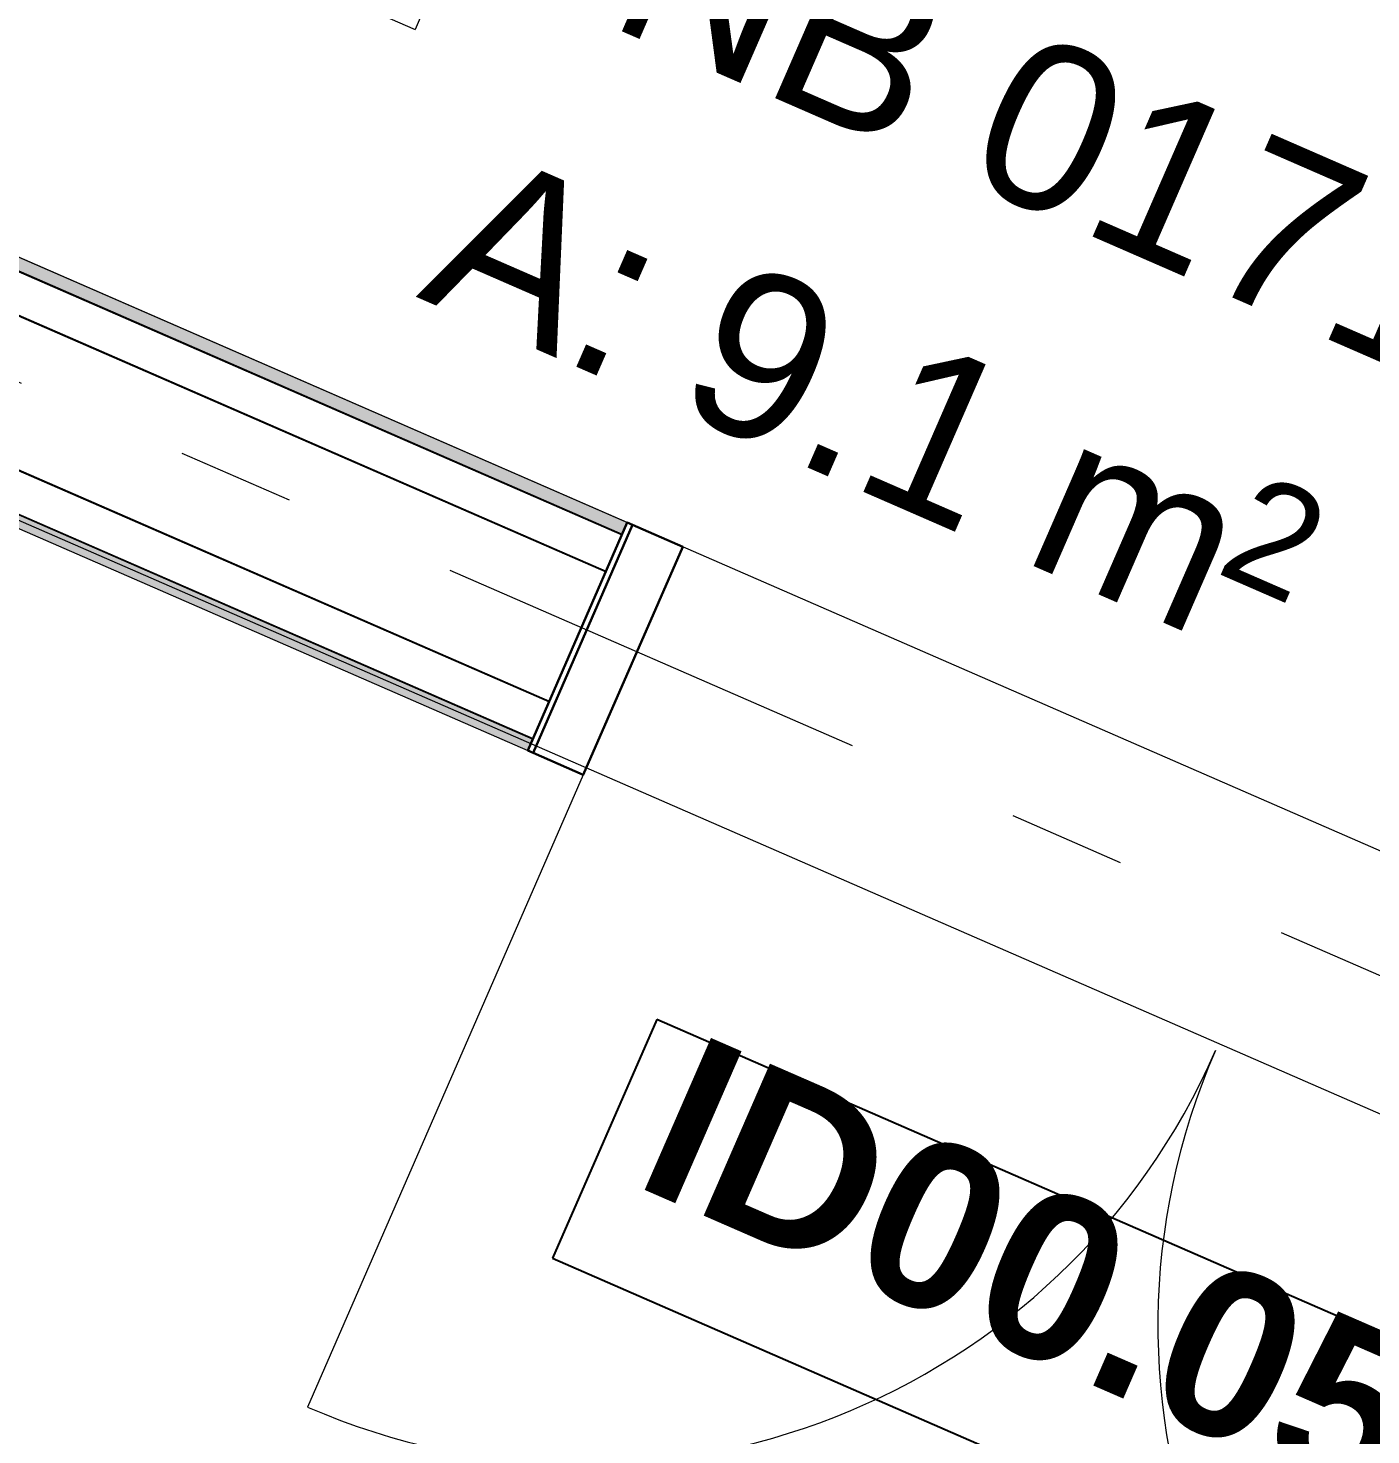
# Model space of a CAD drawing. Header units: millimetres. Extents: x -89663 to 74273, y -103666 to 18539.
# Drawn here: x -19467 to -17847, y -48061 to -46364 of the extents above; entities that cross this region are included whole.
import ezdxf
from ezdxf.enums import TextEntityAlignment as Align

# ---------------------------------------------------------------- set-up
doc = ezdxf.new("R2010")
doc.units = ezdxf.units.MM
doc.header["$MEASUREMENT"] = 0
doc.linetypes.add('Double Dashed', pattern=[1093.611073, 529.166651, -211.666656, 141.111112, -211.666656])
for name, color, linetype in [('New_A-05-M_Gross_Int_Circulation', 7, 'Continuous'), ('New_A-05-M_Gross_Int_Pooled_Spaces', 7, 'Continuous'), ('New_A-15-MG_Structural_Grid_Phase_2', 7, 'Continuous'), ('New_A-25-M_Wall_Int', 7, 'Continuous'), ('New_ArchiCAD Door Markers', 7, 'Continuous'), ('New_ArchiCAD Doors', 7, 'Continuous')]:
    doc.layers.add(name, color=color, linetype=linetype)
for name, color, linetype, lineweight, true_color in [('New_A-05-M_Gross_Int_Circulation_Pen_No__74', 7, 'Continuous', 20, 0x606060), ('New_A-05-M_Gross_Int_Pooled_Spaces_Pen_No__74', 7, 'Continuous', 20, 0x606060), ('New_A-15-MG_Structural_Grid_Phase_2_Pen_No__222', 7, 'Continuous', 13, 0x65af33), ('New_A-25-M_Wall_Int_Pen_No__107', 7, 'Continuous', 15, 0xa6a6a6), ('New_A-25-M_Wall_Int_Pen_No__81', 7, 'Continuous', 20, 0x6a6a6a), ('New_ArchiCAD Doors_Pen_No__43', 7, 'Continuous', 30, 0x444444), ('New_ArchiCAD Doors_Pen_No__63', 7, 'Continuous', 20, 0x606060)]:
    doc.layers.add(name, color=color, linetype=linetype, lineweight=lineweight, true_color=true_color)
for name, color, linetype, lineweight in [('New_A-25-M_Wall_Int_Pen_No__1', 7, 'Continuous', 13), ('New_ArchiCAD Door Markers_Pen_No__1', 7, 'Continuous', 13), ('New_ArchiCAD Door Markers_Pen_No__5', 7, 'Continuous', 25), ('New_ArchiCAD Doors_Pen_No__1', 7, 'Continuous', 13), ('New_ArchiCAD Zone Stamps_Pen_No__6', 7, 'Continuous', 35), ('New_ArchiCAD Zone Stamps_Pen_No__9', 7, 'Continuous', 13)]:
    doc.layers.add(name, color=color, linetype=linetype, lineweight=lineweight)
doc.styles.add('GENERATED_STYLE_1', font='')
doc.styles.add('GENERATED_STYLE_3', font='')
doc.styles.add('GENERATED_STYLE_4', font='')
doc.styles.get('GENERATED_STYLE_1').set_extended_font_data('Arial', bold=True)
doc.styles.get('GENERATED_STYLE_3').set_extended_font_data('Arial')
doc.styles.get('GENERATED_STYLE_4').set_extended_font_data('Swis721 BT')

# ---------------------------------------------------------------- blocks, each defined once
blk = doc.blocks.new('Lecture lobby 01_INB 0171_23_1', base_point=(-17596.4, -46832))
at = {"layer": 'New_A-05-M_Gross_Int_Circulation_Pen_No__74', "linetype": 'Continuous'}
blk.add_line((-19939.4, -46439.1), (-16561.6, -47912), dxfattribs=at)
at = {"layer": 'New_ArchiCAD Zone Stamps_Pen_No__9'}
for tag, height, style, p in [('ROOM_NAME', 250, 'GENERATED_STYLE_1', (-18385.9, -45291.3)), ('zoneNameLine2', 250, 'GENERATED_STYLE_1', (-18574.3, -45723.5)), ('ROOM_NUMBER', 200, 'GENERATED_STYLE_3', (-18762.7, -46144.2)), ('measuredAreaCode', 200, 'GENERATED_STYLE_3', (-18919.7, -46504.3)), ('DUMMY_649', 200, 'GENERATED_STYLE_3', (-18612.3, -46638.3)), ('DUMMY_650', 200, 'GENERATED_STYLE_3', (-18262.8, -46790.7)), ('DUMMY_651', 133.3, 'GENERATED_STYLE_3', (-17983.5, -46897.3))]:
    blk.add_attdef(tag, text='', height=height, rotation=336.4404, dxfattribs=dict(at, style=style)).set_placement(p, align=Align.TOP_LEFT)
blk = doc.blocks.new('Lecture 1 Ground_INB 0114_42_1', base_point=(-22413.6, -54217.7))
at = {"layer": 'New_A-05-M_Gross_Int_Pooled_Spaces_Pen_No__74', "linetype": 'Continuous'}
blk.add_line((-8889.9, -51574.7), (-19689.2, -46865.6), dxfattribs=at)
at = {"layer": 'New_ArchiCAD Zone Stamps_Pen_No__6'}
for tag, height, style, p in [('ROOM_NAME', 250, 'GENERATED_STYLE_1', (-23264, -52650.4)), ('zoneNameLine2', 250, 'GENERATED_STYLE_1', (-23452.4, -53082.6)), ('ROOM_NUMBER', 200, 'GENERATED_STYLE_3', (-23640.9, -53503.3)), ('measuredAreaCode', 200, 'GENERATED_STYLE_3', (-23797.9, -53863.4)), ('ROOM_HOLES_PRM', 200, 'GENERATED_STYLE_3', (-23490.5, -53997.4)), ('DUMMY_649', 200, 'GENERATED_STYLE_3', (-22861.3, -54271.8)), ('DUMMY_650', 133.3, 'GENERATED_STYLE_3', (-22582, -54378.3))]:
    blk.add_attdef(tag, text='', height=height, rotation=336.4404, dxfattribs=dict(at, style=style)).set_placement(p, align=Align.TOP_LEFT)
blk = doc.blocks.new('Double Door 19_6')
at = {"layer": 'New_ArchiCAD Doors_Pen_No__63', "linetype": 'Continuous'}
blk.add_line((-832, 0), (-832, 832), dxfattribs=at)
blk.add_arc((-832, 0), 832, 0, 90, dxfattribs=at)
blk = doc.blocks.new('Wall_69_1', base_point=(-17575.8, -40592.9))
at = {"layer": 'New_ArchiCAD Doors', "color": 251, "linetype": 'Continuous', "lineweight": 20, "true_color": 0x606060, "xscale": -0.9999999999999999, "zscale": 1000, "rotation": 246.4417373736269}
blk.add_blockref('Double Door 19_6', (-19429.8, -45270.3), dxfattribs=at)
blk = doc.blocks.new('Double Door 19_19')
at = {"layer": 'New_ArchiCAD Doors_Pen_No__1', "linetype": 'Continuous'}
for p, q in [((905, 0), (905, -15)), ((905, -15), (905, -16)), ((905, -16), (905, -64)), ((905, -64), (905, -65)), ((905, -65), (905, -235)), ((905, -235), (905, -236)), ((905, -236), (905, -284)), ((905, -284), (905, -285)), ((905, -285), (905, -300))]:
    blk.add_line(p, q, dxfattribs=at)
at = {"layer": 'New_ArchiCAD Doors_Pen_No__43', "linetype": 'Continuous'}
for p, q in [((898, 0), (832, 0)), ((832, 0), (832, -300)), ((898, 0), (905, 0)), ((898, -300), (898, 0)), ((905, 0), (905, -300)), ((832, -300), (898, -300)), ((898, -300), (905, -300))]:
    blk.add_line(p, q, dxfattribs=at)
at = {"layer": 'New_ArchiCAD Doors_Pen_No__63', "linetype": 'Continuous'}
blk.add_line((832, 0), (832, 832), dxfattribs=at)
for centre, start, end in [((-832, 0), 0, 90), ((832, 0), 90, 180)]:
    blk.add_arc(centre, 832, start, end, dxfattribs=at)
blk = doc.blocks.new('Door Stamp 17_74')
at = {"layer": 'New_ArchiCAD Door Markers_Pen_No__5', "linetype": 'Continuous'}
for p, q in [((632.8, 549.3), (-632.8, 549.3)), ((-632.8, 549.3), (-632.8, 235)), ((632.8, 549.3), (-632.8, 549.3)), ((632.8, 235), (632.8, 549.3)), ((-632.8, 235), (632.8, 235))]:
    blk.add_line(p, q, dxfattribs=at)
at = {"layer": 'New_ArchiCAD Door Markers_Pen_No__1', "style": 'GENERATED_STYLE_1'}
blk.add_attdef('AC_WIDO_ID', text='', height=200, rotation=180, dxfattribs=at).set_placement((556.6, 614.5), align=Align.BOTTOM_LEFT)
blk = doc.blocks.new('Wall_258_1', base_point=(-16752.7, -48155.9))
at = {"layer": 'New_A-25-M_Wall_Int_Pen_No__107', "linetype": 'Continuous'}
for points in [[(-19939.4, -46439.1), (-19945.4, -46452.8), (-18750, -46974.1), (-18744, -46960.3)], [(-19681.6, -46862.4), (-19691.3, -46874.6), (-18863.9, -47235.3), (-18858, -47221.6)]]:
    blk.add_hatch(color=256, dxfattribs=at).paths.add_polyline_path(points)
at = {"layer": 'New_A-25-M_Wall_Int_Pen_No__81', "linetype": 'Continuous', "lineweight": 0, "true_color": 0x353535}
for points in [[(-19945.4, -46452.8), (-19945.8, -46453.8), (-18750.4, -46975), (-18750, -46974.1)], [(-19965, -46497.7), (-19965.4, -46498.7), (-18770, -47019.9), (-18769.6, -47019)], [(-20033.4, -46654.5), (-20033.8, -46655.4), (-18838.4, -47176.7), (-18838, -47175.7)], [(-19709.4, -46849.2), (-19710, -46850), (-18858, -47221.6), (-18857.6, -47220.7)]]:
    blk.add_hatch(color=250, dxfattribs=at).paths.add_polyline_path(points)
at = {"layer": 'New_A-25-M_Wall_Int_Pen_No__1', "linetype": 'Continuous'}
for p, q in [((-19945.8, -46453.8), (-18750.4, -46975)), ((-19945.4, -46452.8), (-18750, -46974.1)), ((-19965.4, -46498.7), (-18770, -47019.9)), ((-19965, -46497.7), (-18769.6, -47019)), ((-20033.8, -46655.4), (-18838.4, -47176.7)), ((-20033.4, -46654.5), (-18838, -47175.7)), ((-20052.9, -46699.4), (-18857.6, -47220.7)), ((-19710, -46850), (-18858, -47221.6)), ((-18750, -46974.1), (-18744, -46960.3)), ((-18769.6, -47019), (-18750.4, -46975)), ((-18750.4, -46975), (-18750, -46974.1)), ((-18838, -47175.7), (-18770, -47019.9)), ((-18770, -47019.9), (-18769.6, -47019)), ((-18857.6, -47220.7), (-18838.4, -47176.7)), ((-18838.4, -47176.7), (-18838, -47175.7)), ((-18863.9, -47235.3), (-18858, -47221.6)), ((-18858, -47221.6), (-18857.6, -47220.7))]:
    blk.add_line(p, q, dxfattribs=at)
at = {"layer": 'New_A-25-M_Wall_Int_Pen_No__1', "linetype": 'Continuous', "flags": 128}
for points in [[(-18744, -46960.3), (-19939.4, -46439.1)], [(-19691.3, -46874.6), (-18863.9, -47235.3)]]:
    blk.add_lwpolyline(points, dxfattribs=at)
at = {"layer": 'New_ArchiCAD Door Markers'}
ref = blk.add_blockref('Door Stamp 17_74', (-18034.4, -47597.1), dxfattribs=dict(at, rotation=156.4403323870251))
ref.add_attrib('AC_WIDO_ID', 'ID00.054', dxfattribs={"layer": 'New_ArchiCAD Door Markers_Pen_No__1', "color": 7, "height": 200, "rotation": 336.4403, "style": 'GENERATED_STYLE_1'}).set_placement((-18764.1, -47812.8), align=Align.BOTTOM_LEFT)
at = {"layer": 'New_ArchiCAD Doors', "color": 251, "linetype": 'Continuous', "lineweight": 20, "true_color": 0x606060, "zscale": 1000, "rotation": 156.4403323870251}
blk.add_blockref('Double Door 19_19', (-18034.4, -47597.1), dxfattribs=at)
blk = doc.blocks.new('Standard grid marker_38')
at = {"layer": 'New_A-15-MG_Structural_Grid_Phase_2_Pen_No__222', "linetype": 'Double Dashed'}
blk.add_line((16869.3, 0), (23548.5, 0), dxfattribs=at)
at = {"layer": 'New_A-15-MG_Structural_Grid_Phase_2_Pen_No__222', "style": 'GENERATED_STYLE_4'}
for tag, p in [('AC_MarkerText_1_0', (-500, 43.4)), ('AC_MarkerText_1_1', (24048.5, 43.4))]:
    blk.add_attdef(tag, text='', height=350, rotation=180, dxfattribs=at).set_placement(p, align=Align.MIDDLE_CENTER)

msp = doc.modelspace()

# ---------------------------------------------------------------- block references
at = {"layer": 'New_A-05-M_Gross_Int_Circulation', "linetype": 'Continuous'}
ref = msp.add_blockref('Lecture lobby 01_INB 0171_23_1', (-17596.4, -46832), dxfattribs=at)
ref.add_attrib('ROOM_NAME', 'Lecture lobby 01', dxfattribs={"layer": 'New_ArchiCAD Zone Stamps_Pen_No__9', "color": 7, "height": 250, "rotation": 336.4404, "style": 'GENERATED_STYLE_1'}).set_placement((-18385.9, -45291.3), align=Align.TOP_LEFT)
ref.add_attrib('ROOM_NUMBER', 'INB 0171', dxfattribs={"layer": 'New_ArchiCAD Zone Stamps_Pen_No__9', "color": 7, "height": 200, "rotation": 336.4404, "style": 'GENERATED_STYLE_3'}).set_placement((-18762.7, -46144.2), align=Align.TOP_LEFT)
ref.add_attrib('zoneNameLine2', 'ID. GF038', dxfattribs={"layer": 'New_ArchiCAD Zone Stamps_Pen_No__9', "color": 7, "height": 250, "rotation": 336.4404, "style": 'GENERATED_STYLE_1'}).set_placement((-18574.3, -45723.5), align=Align.TOP_LEFT)
ref.add_attrib('measuredAreaCode', 'A: ', dxfattribs={"layer": 'New_ArchiCAD Zone Stamps_Pen_No__9', "color": 7, "height": 200, "rotation": 336.4404, "style": 'GENERATED_STYLE_3'}).set_placement((-18919.7, -46504.3), align=Align.TOP_LEFT)
ref.add_attrib('DUMMY_649', '9.1', dxfattribs={"layer": 'New_ArchiCAD Zone Stamps_Pen_No__9', "color": 7, "height": 200, "rotation": 336.4404, "style": 'GENERATED_STYLE_3'}).set_placement((-18612.3, -46638.3), align=Align.TOP_LEFT)
ref.add_attrib('DUMMY_650', ' m', dxfattribs={"layer": 'New_ArchiCAD Zone Stamps_Pen_No__9', "color": 7, "height": 200, "rotation": 336.4404, "style": 'GENERATED_STYLE_3'}).set_placement((-18262.8, -46790.7), align=Align.TOP_LEFT)
ref.add_attrib('DUMMY_651', '2', dxfattribs={"layer": 'New_ArchiCAD Zone Stamps_Pen_No__9', "color": 7, "height": 133.3, "rotation": 336.4404, "style": 'GENERATED_STYLE_3'}).set_placement((-17983.5, -46897.3), align=Align.TOP_LEFT)
at = {"layer": 'New_A-05-M_Gross_Int_Pooled_Spaces', "linetype": 'Continuous'}
msp.add_blockref('Lecture 1 Ground_INB 0114_42_1', (-22413.6, -54217.7), dxfattribs=at)
at = {"layer": 'New_A-15-MG_Structural_Grid_Phase_2', "color": 8, "linetype": 'Continuous', "lineweight": 15, "zscale": 1000, "rotation": 156.4404115839929}
msp.add_blockref('Standard grid marker_38', (-1.9, -55283.6), dxfattribs=at)
at = {"layer": 'New_A-25-M_Wall_Int', "color": 250, "lineweight": 50, "true_color": 0x2a2a2a}
for name, p in [('Wall_69_1', (-17575.8, -40592.9)), ('Wall_258_1', (-16752.7, -48155.9))]:
    msp.add_blockref(name, p, dxfattribs=at)

doc.saveas('drawing.dxf')
